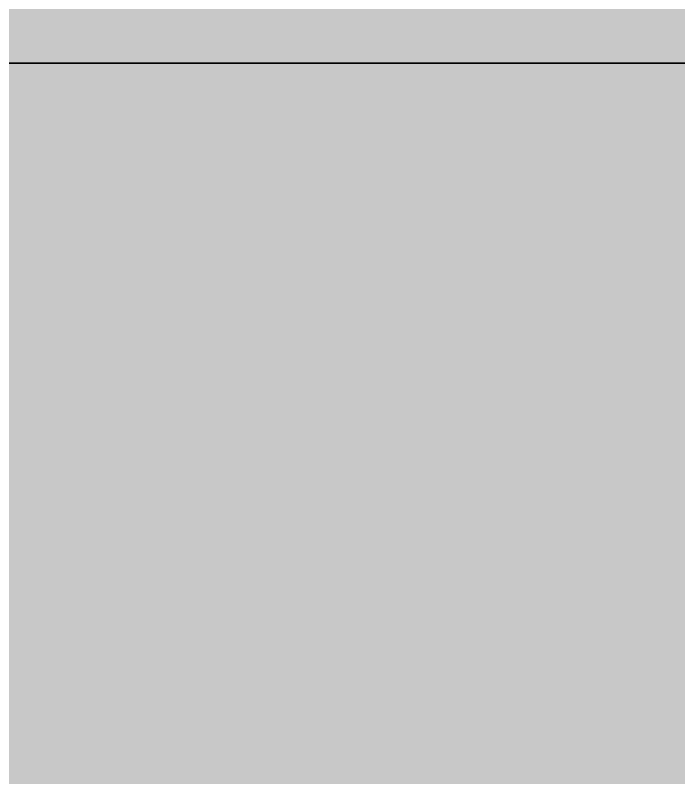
# Model space of a CAD drawing. Extents: x 8 to 21351, y 0 to 420.
# Drawn here: x 19423.6794 to 19423.7604, y 139.0296 to 139.1227 of the extents above; entities that cross this region are included whole.
import ezdxf

# ---------------------------------------------------------------- set-up
doc = ezdxf.new("R2010")
doc.units = 0

msp = doc.modelspace()

# ---------------------------------------------------------------- hatches: boundary and pattern name
at = {"true_color": 0xffffff}
msp.add_hatch(color=0, dxfattribs=at).paths.add_polyline_path([(19422.886079, 139.162842), (19422.886079, 139.116842), (19425.736083, 139.116842), (19425.736083, 139.162842)])
msp.add_hatch(color=7).paths.add_polyline_path([(19423.30858, 95.691776), (19423.80858, 95.691776), (19423.80858, 139.116842), (19423.30858, 139.116842)])
msp.add_hatch(color=7).paths.add_polyline_path([(19423.30858, 95.691776), (19423.80858, 95.691776), (19423.80858, 139.116842), (19423.30858, 139.116842)])

# ---------------------------------------------------------------- linework, layer by layer
at = {"color": 7, "lineweight": 15}
msp.add_line((19425.736083, 139.116842), (19422.886079, 139.116842), dxfattribs=at)
at = {"color": 0, "true_color": 0xffffff}
msp.add_lwpolyline([(19422.886079, 139.162842), (19422.886079, 139.116842), (19425.736083, 139.116842), (19425.736083, 139.162842)], close=True, dxfattribs=at)
at = {"color": 7}
msp.add_lwpolyline([(19423.30858, 95.691776), (19423.80858, 95.691776), (19423.80858, 139.116842), (19423.30858, 139.116842)], close=True, dxfattribs=at)
msp.add_lwpolyline([(19423.30858, 95.691776), (19423.80858, 95.691776), (19423.80858, 139.116842), (19423.30858, 139.116842)], close=True, dxfattribs=at)

doc.saveas('drawing.dxf')
